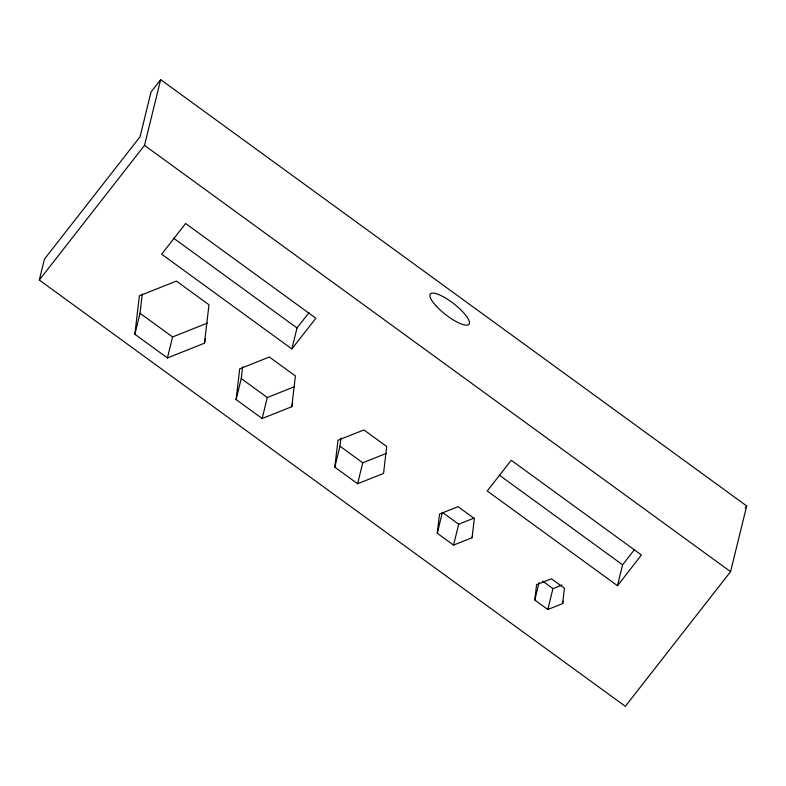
<?xml version="1.0" encoding="UTF-8"?>
<svg xmlns="http://www.w3.org/2000/svg" width="786" height="786" viewBox="0 0 786 786"><rect width="100%" height="100%" fill="white"/><g stroke="black" fill="none" stroke-linecap="round" stroke-linejoin="round"><path stroke-width="1.18" d="M134.858 334.266L139.358 295.831L176.408 281.074L208.968 304.762L204.468 343.197L167.418 357.944L134.858 334.266L140.016 313.27L142.266 294.052M236.105 399.563L239.701 368.821L269.343 357.021L295.389 375.963L291.793 406.716L262.151 418.516L236.105 399.563L241.253 378.567L242.638 366.748M334.816 467.159L337.97 440.258L363.908 429.932L386.692 446.507L383.548 473.408L357.61 483.734L334.816 467.159L339.965 446.202L340.928 438.018M437.271 533.262L439.521 514.054L458.041 506.675L474.322 518.514L472.072 537.732L453.551 545.111L437.271 533.262L442.4 512.374L458.68 524.213L473.938 518.141M534.785 600.032L536.583 584.656L551.408 578.761L564.436 588.233L562.629 603.609L547.813 609.504L534.785 600.032L539.068 582.623M39.3 280.042L44.429 259.144L140.055 136.754L151.059 91.942L160.658 79.661L746.7 505.958L730.567 571.658L625.342 706.339L39.3 280.042L144.516 145.361L160.658 79.661M167.418 357.944L172.576 336.948L207.386 323.095M204.468 343.197L205.618 338.53M262.151 418.516L267.309 397.52L294.671 386.624M291.871 348.935L315.864 318.232L185.634 223.499L161.641 254.202L291.871 348.935L297.02 327.978L309.016 312.632M291.793 406.716L292.647 403.208M357.61 483.734L362.759 462.777L386.437 453.355M453.551 545.111L458.68 524.213M472.072 537.732L472.641 535.413M547.813 609.504L552.941 588.616L562.069 584.981M562.629 603.609L563.208 601.29M617.472 585.708L641.455 554.995L511.224 460.262L487.232 490.975L617.472 585.708L622.6 564.81L634.597 549.463M745.226 507.854L746.7 505.958M144.516 145.361L730.567 571.658M173.696 238.266L297.02 327.978M499.277 475.108L622.6 564.81M542.713 581.168L552.941 588.616M339.965 446.202L362.759 462.777M241.253 378.567L267.309 397.52M140.016 313.27L172.576 336.948M435.876 305.685A24.582 6.799 38 0 0 468.888 324.441A24.582 6.799 38 0 0 444.237 297.285A24.582 6.799 38 0 0 435.876 305.685"/></g></svg>
